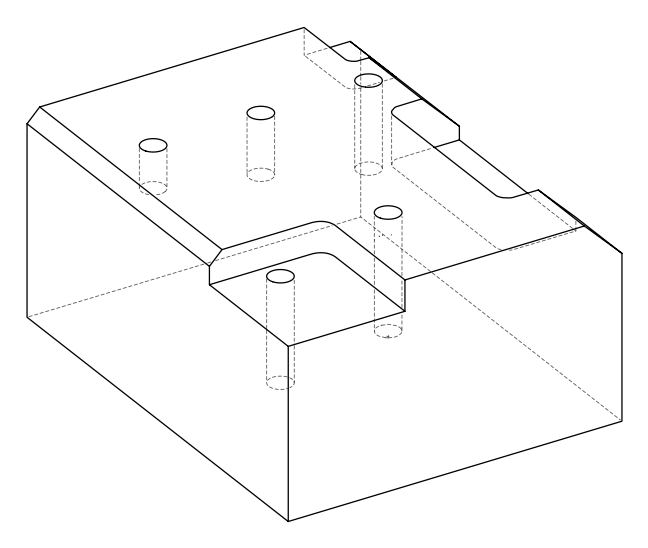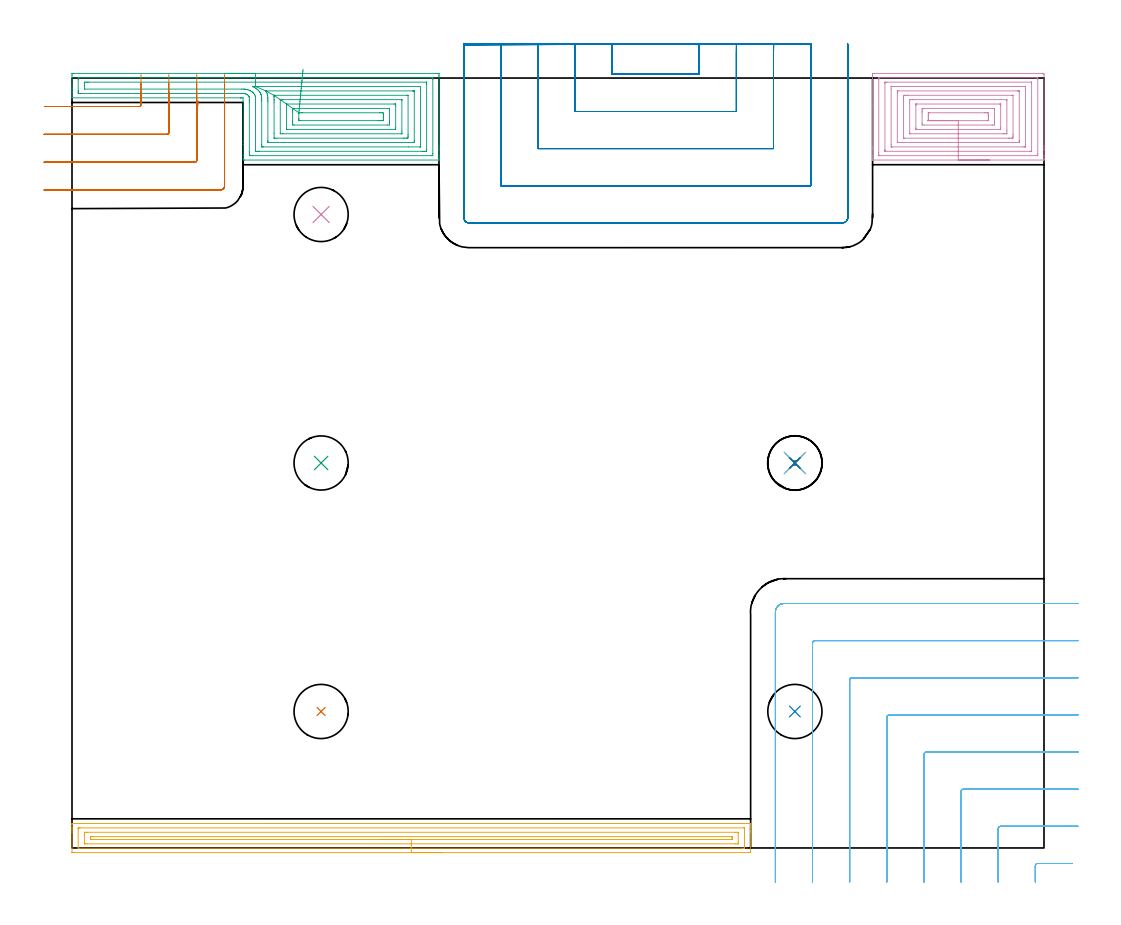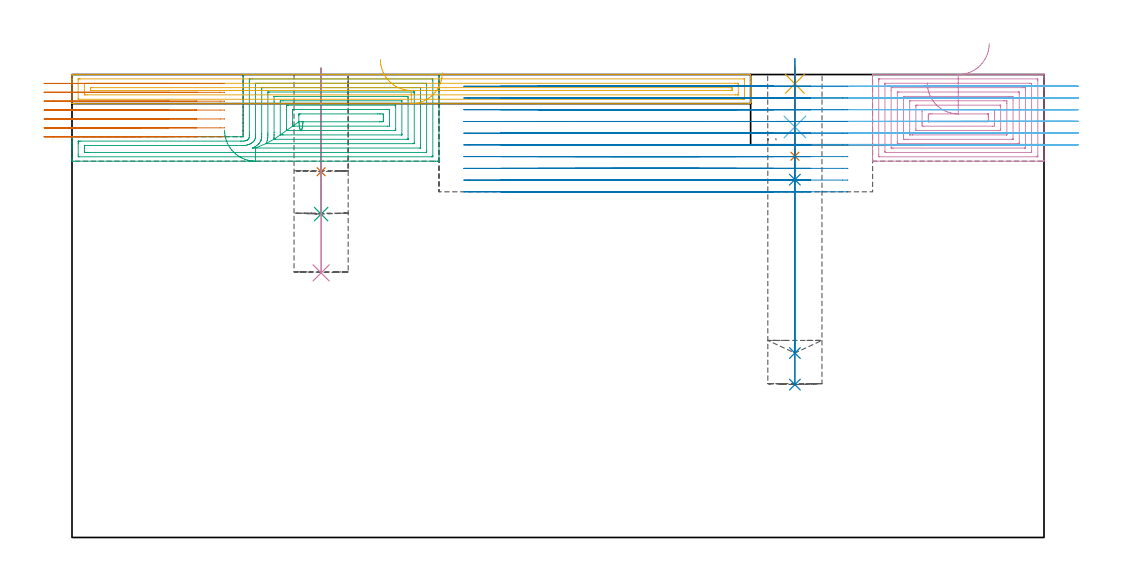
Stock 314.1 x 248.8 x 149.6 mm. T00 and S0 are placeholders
(PLAN: 14 operations, 8 tool changes, 62.7 min)
(1 INDEXABLE_INSERT_DRILL_BLIND_HOLE_FROM_SOLID | STEP1POCKET | NXT0302_006 | 0.14 min | 7493 mm3)
(2 INDEXABLE_INSERT_DRILL_BLIND_HOLE_FROM_SOLID_1 | STEP1POCKET_1 | NXT0302_006 | 0.32 min | 24024 mm3)
(3 INDEXABLE_INSERT_DRILL_BLIND_HOLE_FROM_SOLID_2 | STEP1POCKET_2 | NXT0302_006 | 0.19 min | 10787 mm3)
(4 INDEXABLE_INSERT_DRILL_BLIND_HOLE_FROM_SOLID_3 | STEP1POCKET_4 | NXT0302_006 | 0.27 min | 15350 mm3)
(5 SPOT_DRILL | STEP1POCKET_3 | NXT0321_9005460120000 | 0.05 min | 182 mm3)
(6 DRILL_BLIND_HOLE_INTO_CENTER | STEP1POCKET_3 | NXT0301_084 | 0.08 min | 1388 mm3)
(7 DRILL_TO_ENLARGE_BLIND_HOLE | STEP1POCKET_3 | UGT0301_246 | 0.12 min | 3987 mm3)
(8 GUN_DRILL_BLIND_HOLE | STEP1POCKET_3 | UGT0307_014 | 0.54 min | 15468 mm3)
(9 AREA_MILL | FG_CHAMFER_SURFACE | UGT0205_001 | 6.91 min | 46569 mm3)
(10 AREA_MILL_1 | FG_CHAMFER_SURFACE_1 | UGT0205_001 | 4.91 min | 25039 mm3)
(11 AREA_MILL_2 | FG_CHAMFER_SURFACE_2 | UGT0205_001 | 7.21 min | 9938 mm3)
(12 MILL_CORNER_NOTCH_RECTANGULAR | CORNER_NOTCH_RECTANGULAR | NXT0201_012 | Follow Part, ap 4, ae 75% | 11.06 min | 180958 mm3)
(13 MILL_CORNER_NOTCH_RECTANGULAR_1 | CORNER_NOTCH_RECTANGULAR_1 | NXT0201_011 | Follow Part, ap 3, ae 75% | 3.72 min | 29968 mm3)
(14 MILL_SLOT | SLOT_PARTIAL_RECTANGULAR | NXT0201_012 | Follow Part, ap 4, ae 75% | 27.19 min | 282816 mm3)
(TOOL NXT0302_006 | Index. Insert Drill 17.5mm [880-D1750L25-05] | D17.5 PA176 FL88 Z2)
(TOOL NXT0321_9005460120000 | NC Spot Drill, 142deg, 12mm, Carbide, Uncoated | D12 PA142 FL30 Z2)
(TOOL NXT0301_084 | Carbide Drill 11.3mm [860.1-1130-034A1-MM 2214] | D11.3 PA140 FL55 Z2)
(TOOL UGT0301_246 | Twist Drill 17.6 mm | D17.6 PA118 FL130 Z2)
(TOOL UGT0307_014 | Gun Drill 17.5 mm | D17.5 PA130 FL24 Z1)
(TOOL UGT0205_001 | Chamfer Mill 20 x 3 x 45 deg. | D20 FL50 Z2)
(TOOL NXT0201_012 | ENDMILL 16mm [2P460-1600-NA 1630] | D16 FL38 Z6)
(TOOL NXT0201_011 | ENDMILL 12mm [2P460-1200-NA 1630] | D12 FL38 Z6)
(OP 1 INDEXABLE_INSERT_DRILL_BLIND_HOLE_FROM_SOLID)
G17 G21 G94 G90
T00 M6
G54
G17 G0 G90 X80.5 Y44.1 S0 M3
G43 Z159.6 H1
G94 G81 G98 Z118.2 F250. R151.6
G80
M5
M2
(OP 2 INDEXABLE_INSERT_DRILL_BLIND_HOLE_FROM_SOLID_1)
G17 G21 G94 G90
T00 M6
G54
G17 G0 G90 X233.6 Y44.1 S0 M3
G43 Z159.6 H1
G94 G81 G98 Z49.4 F250. R128.9
G80
M5
M2
(OP 3 INDEXABLE_INSERT_DRILL_BLIND_HOLE_FROM_SOLID_2)
G17 G21 G94 G90
T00 M6
G54
G17 G0 G90 X80.5 Y124.4 S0 M3
G43 Z159.6 H1
G94 G81 G98 Z104.5 F250. R151.6
G80
M5
M2
(OP 4 INDEXABLE_INSERT_DRILL_BLIND_HOLE_FROM_SOLID_3)
G17 G21 G94 G90
T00 M6
G54
G17 G0 G90 X80.5 Y204.7 S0 M3
G43 Z159.6 H1
G94 G81 G98 Z85.5 F250. R151.6
G80
M5
M2
(OP 5 SPOT_DRILL)
G17 G21 G94 G90
T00 M6
G54
G17 G0 G90 X233.6 Y124.4 S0 M3
G43 Z159.6 H0
G94 G81 G98 Z146.6 F250. R152.6
G80
M5
M2
(OP 6 DRILL_BLIND_HOLE_INTO_CENTER)
G17 G21 G94 G90
T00 M6
G54
G17 G0 G90 X233.6 Y124.4 S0 M3
G43 Z159.6 H1
G94 G81 G98 Z132.65 F250. R151.6
G80
M5
M2
(OP 7 DRILL_TO_ENLARGE_BLIND_HOLE)
G17 G21 G94 G90
T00 M6
G54
G17 G0 G90 X233.6 Y124.4 S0 M3
G43 Z159.6 H0
G94 G81 G98 Z123.2 F250. R151.6
G80
M5
M2
(OP 8 GUN_DRILL_BLIND_HOLE)
G17 G21 G94 G90
T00 M6
G54
G17 G0 G90 X233.6 Y124.4 M8
G43 Z159.6 H0
Z154.708
S716 M3
G94 G1 Z115.627 F125. M26
G4 X.084
Z59.6 F250.
G4 X.084
G0 Z59.7
M5
M9
Z154.708
Z159.6
M2
(OP 9 AREA_MILL)
G17 G21 G94 G90
T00 M6
G54
G17 G0 G90 X49.3 Y250.3 S1061 M3
G43 Z159.6 H0
Z131.6
G94 G1 X49.338 Z130.728 F250.
X49.452 Z129.864
X49.641 Z129.012
X49.903 Z128.18
X50.237 Z127.374
X50.64 Z126.6
X51.108 Z125.864
X51.64 Z125.172
X52.229 Z124.529
X52.872 Z123.94
X53.564 Z123.409
X54.3 Z122.94
X55.074 Z122.537
X55.88 Z122.203
X56.712 Z121.941
X57.564 Z121.752
X58.428 Z121.638
X59.3 Z121.6
X117.424 Y250.299 Z121.601
X118.031 Y250.297 Z121.603
X118.593 Y250.291 Z121.606
X118.597 Y250.259 Z121.638
X118.599 Y249.691 Z122.206
X118.6 Y249.12 Z122.777
Y227.051 Z144.844
Y226.48 Z145.414
Y225.837 Z146.061
Y225.587 Z146.31
Y223.802 Z148.093
Y223.303 Z148.595
Y222.909 Z148.99
Y222.64 Z149.259
X118.593 Y222.343 Z149.549
X118.59 Y222.303 Z149.589
X118.476 Y222.3 Z149.6
X55.741
X55.31 Y222.307 Z149.593
X55.3 Y222.909 Z148.991
Y223.793 Z148.107
Y227.364 Z144.536
Y228.265 Z143.628
Y242.398 Z129.498
X54.851 Y242.399
X54.605 Y242.389 Z129.488
X54.504 Y242.39
X54.413 Y242.4 Z129.5
X0.124
X0.01 Y242.403 Z129.489
X0. Y242.483 Z129.415
Y243.048 Z128.851
Y243.836 Z128.063
Y244.334 Z127.561
Y244.584 Z127.313
Y245.227 Z126.67
Y245.476 Z126.421
Y246.12 Z125.774
X0.001 Y249.691 Z122.205
X0.003 Y250.259 Z121.638
X0.007 Y250.291 Z121.605
X0.569 Y250.3 Z121.6
X59.3
Y248.886 Z123.014
X116.251 Y248.885 Z123.015
X116.338 Y248.884 Z123.016
X116.512 Y248.879 Z123.021
X116.591 Y248.872 Z123.028
X116.594 Y248.848 Z123.052
X116.596 Y248.798 Z123.102
X116.6 Y248.448 Z123.452
X116.599 Y224.346 Z147.554
X116.592 Y223.802 Z148.098
X116.59 Y223.721 Z148.179
X116.426 Y223.717 Z148.183
X116.338 Y223.715 Z148.185
X58.41 Y223.714 Z148.186
X57.606 Y223.715 Z148.185
X57.52 Y223.717 Z148.183
X57.434 Y223.721 Z148.179
X57.31 Y223.734 Z148.166
X57.307 Y223.802 Z148.098
X57.302 Y224.021 Z147.879
X57.3 Y224.695 Z147.205
Y224.916 Z146.984
Y240.985 Z130.915
X57.299 Y241.656 Z130.244
X57.297 Y241.88 Z130.02
X57.279 Y242.549 Z129.351
X57.251 Y242.678 Z129.222
X57.163 Y242.908 Z128.992
X57.067 Y243.048 Z128.852
X56.934 Y243.203 Z128.697
X56.708 Y243.394 Z128.506
X56.65 Y243.442 Z128.458
X56.63 Y243.455 Z128.445
X56.596 Y243.476 Z128.424
X56.254 Y243.635 Z128.265
X56.048 Y243.704 Z128.196
X55.741 Y243.772 Z128.128
X55.377 Y243.806 Z128.094
X54.851 Y243.811 Z128.089
X54.48 Y243.814 Z128.086
X2.867
X2.349 Y243.816 Z128.084
X2.176 Y243.818 Z128.082
X2.04 Y243.821 Z128.079
X2.01 Y243.828 Z128.072
X2.006 Y243.885 Z128.015
X2.003 Y243.984 Z127.916
X2.001 Y244.334 Z127.566
X2. Y244.684 Z127.216
X2.001 Y248.254 Z123.646
X2.008 Y248.798 Z123.102
X2.01 Y248.879 Z123.021
X2.174 Y248.883 Z123.017
X2.262 Y248.885 Z123.015
X59.3 Y248.886 Z123.014
Y247.471 Z124.429
X114.471
X114.537 Y247.47 Z124.43
X114.576 Y247.467 Z124.433
X114.589 Y247.466 Z124.434
X114.592 Y247.4 Z124.5
X114.598 Y247.142 Z124.758
X114.6 Y247.013 Z124.887
Y246.884 Z125.016
X114.599 Y225.587 Z146.313
X114.598 Y225.46 Z146.44
X114.59 Y225.33 Z146.57
X114.576 Y225.135 Z146.765
X114.471 Y225.134 Z146.766
X114.037 Y225.13 Z146.77
X113.582 Y225.129 Z146.771
X113.149 Y225.128 Z146.772
X60.647 Y225.129 Z146.771
X60.19
X59.755 Y225.131 Z146.769
X59.3 Y225.135 Z146.765
Y241.881 Z130.019
X59.288 Y242.549 Z129.351
Y242.561 Z129.339
X59.247 Y242.804 Z129.096
X59.181 Y243.049 Z128.851
X59.008 Y243.442 Z128.458
X58.761 Y243.799 Z128.101
X58.588 Y243.998 Z127.902
X58.41 Y244.161 Z127.739
X58.203 Y244.334 Z127.566
X57.985 Y244.487 Z127.413
X57.788 Y244.604 Z127.296
X57.52 Y244.736 Z127.164
X57.25 Y244.861 Z127.039
X56.86 Y244.997 Z126.903
X56.63 Y245.057 Z126.843
X56.221 Y245.145 Z126.755
X55.765 Y245.202 Z126.698
X55.741 Y245.204 Z126.696
X55.417 Y245.227 Z126.673
X54.851 Y245.228 Z126.672
X4.127 Y245.229 Z126.671
X4.01 Y245.291 Z126.609
X4.004 Y245.352 Z126.548
X4. Y246.12 Z125.78
Y246.249 Z125.651
X4.001 Y247.013 Z124.887
X4.002 Y247.14 Z124.76
X4.009 Y247.27 Z124.63
X4.024 Y247.465 Z124.435
X4.129 Y247.466 Z124.434
X4.562 Y247.47 Z124.43
X5.018 Y247.471 Z124.429
X5.451 Y247.472 Z124.428
X59.3 Y247.471 Z124.429
Y246.057 Z125.843
X112.435
X112.53 Y246.055 Z125.845
X112.576 Y246.052 Z125.848
X112.59 Y246.05 Z125.85
X112.6 Y245.227 Z126.673
Y227.373 Z144.527
X112.595 Y226.577 Z145.323
X112.59 Y226.552 Z145.348
X112.575 Y226.549 Z145.351
X112.526 Y226.546 Z145.354
X112.422 Y226.544 Z145.356
X108.687 Y226.543 Z145.357
X61.907
X61.538 Y226.545 Z145.355
X61.354 Y226.548 Z145.352
X61.316 Y226.549 Z145.351
X61.31 Y226.578 Z145.322
X61.307 Y226.635 Z145.265
X61.3 Y227.151 Z144.749
X61.299 Y241.436 Z130.464
X61.297 Y241.656 Z130.244
X61.288 Y242.34 Z129.56
X61.279 Y242.549 Z129.351
X61.242 Y242.908 Z128.992
X61.129 Y243.393 Z128.507
X61.11 Y243.442 Z128.458
X61.08 Y243.516 Z128.384
X60.916 Y243.866 Z128.034
X60.803 Y244.064 Z127.836
X60.617 Y244.334 Z127.566
X60.43 Y244.58 Z127.32
X60.19 Y244.846 Z127.054
X59.754 Y245.227 Z126.673
X59.3 Y245.553 Z126.347
X59.008 Y245.725 Z126.175
X58.593 Y245.937 Z125.963
X58.449 Y246.005 Z125.895
X58.41 Y246.024 Z125.876
X58.368 Y246.046 Z125.854
X58.41 Y246.051 Z125.849
X58.475 Y246.054 Z125.846
X59.3 Y246.057 Z125.843
X62.661 Y244.638 Z127.262
X62.669 Y244.64 Z127.26
X62.706 Y244.641 Z127.259
X62.859 Y244.643 Z127.257
X110.022 Y244.642 Z127.258
X110.33 Y244.64 Z127.26
X110.534 Y244.636 Z127.264
X110.591 Y244.632 Z127.268
X110.594 Y244.598 Z127.302
X110.597 Y244.528 Z127.372
X110.599 Y244.334 Z127.566
X110.6 Y228.579 Z143.321
X110.598 Y228.265 Z143.635
X110.592 Y227.976 Z143.924
X110.59 Y227.964 Z143.936
X110.568 Y227.961 Z143.939
X110.514 Y227.958 Z143.942
X110.432 Y227.957 Z143.943
X110.33
X63.749
X63.442 Y227.959 Z143.941
X63.354 Y227.961 Z143.939
X63.31 Y227.964 Z143.936
X63.307 Y227.995 Z143.905
X63.302 Y228.115 Z143.785
X63.301 Y228.265 Z143.635
X63.3 Y228.716 Z143.184
Y241.215 Z130.685
X63.297 Y241.656 Z130.244
X63.292 Y242.115 Z129.785
X63.279 Y242.549 Z129.351
X63.229 Y243.071 Z128.829
X63.14 Y243.442 Z128.458
X63.081 Y243.673 Z128.227
X62.859 Y244.23 Z127.67
X62.686 Y244.581 Z127.319
X62.661 Y244.638 Z127.262
X65.243 Y243.223 Z128.677
X65.276 Y243.224 Z128.676
X65.36 Y243.227 Z128.673
X65.529 Y243.228 Z128.672
X65.741 Y243.229 Z128.671
X108.242 Y243.228 Z128.672
X108.456 Y243.227 Z128.673
X108.567 Y243.223 Z128.677
X108.588 Y243.222 Z128.678
X108.593 Y243.209 Z128.691
X108.596 Y243.19 Z128.71
X108.599 Y243.084 Z128.816
X108.6 Y230.585 Z141.315
X108.596 Y230.051 Z141.849
X108.591 Y229.701 Z142.199
X108.572 Y229.378 Z142.522
X108.242 Y229.374 Z142.526
X108.029 Y229.372 Z142.528
X107.352 Y229.371 Z142.529
X107.14
X66.206
X65.529 Y229.374 Z142.526
X65.311 Y229.377 Z142.523
X65.307 Y229.38 Z142.52
X65.302 Y229.386 Z142.514
X65.3 Y230.944 Z140.956
Y240.994 Z130.906
X65.297 Y241.656 Z130.244
X65.296 Y241.89 Z130.01
X65.279 Y242.549 Z129.351
X65.266 Y242.812 Z129.088
X65.243 Y243.223 Z128.677
X67.309 Y241.808 Z130.092
X68.042 Y241.814 Z130.086
X68.199
X106.515
X106.557 Y241.813 Z130.087
X106.583 Y241.81 Z130.09
X106.59 Y241.807 Z130.093
X106.593 Y241.793 Z130.107
X106.598 Y241.656 Z130.244
X106.6 Y241.519 Z130.381
Y231.699 Z140.201
X106.598 Y230.944 Z140.956
X106.595 Y230.81 Z141.09
X106.59 Y230.792 Z141.108
X106.579 Y230.79 Z141.11
X106.541 Y230.787 Z141.113
X106.463 Y230.786 Z141.114
X68.199
X67.462 Y230.79 Z141.11
X67.309 Y230.792 Z141.108
X67.301 Y230.944 Z140.956
X67.3 Y230.952 Z140.948
Y241.665 Z130.235
X67.309 Y241.808 Z130.092
X69.312 Y240.394 Z131.506
X69.33 Y240.396 Z131.504
X69.375 Y240.399 Z131.501
X69.451 Y240.4 Z131.5
X104.155
X104.494 Y240.398 Z131.502
X104.564 Y240.396 Z131.504
X104.589 Y240.394 Z131.506
X104.593 Y240.36 Z131.54
X104.596 Y240.279 Z131.621
X104.6 Y239.954 Z131.946
Y239.871 Z132.029
X104.599 Y232.729 Z139.171
X104.595 Y232.324 Z139.576
X104.59 Y232.224 Z139.676
X104.588 Y232.206 Z139.694
X104.56 Y232.204 Z139.696
X104.497 Y232.202 Z139.698
X104.32 Y232.2 Z139.7
X69.978
X69.615 Y232.201 Z139.699
X69.346 Y232.204 Z139.696
X69.319 Y232.206 Z139.694
X69.31 Y232.21 Z139.69
X69.307 Y232.231 Z139.669
X69.303 Y232.326 Z139.574
X69.3 Y232.517 Z139.383
X69.301 Y239.871 Z132.029
X69.305 Y240.211 Z131.689
X69.31 Y240.38 Z131.52
X69.312 Y240.394 Z131.506
X71.31 Y238.978 Z132.922
X71.75 Y238.986 Z132.914
X102.005
X102.59 Y238.978 Z132.922
X102.598 Y238.391 Z133.509
X102.6 Y234.819 Z137.081
X102.599 Y234.515 Z137.385
X102.597 Y233.929 Z137.971
X102.59 Y233.622 Z138.278
X102.013 Y233.614 Z138.286
X71.758
X71.31 Y233.622 Z138.278
X71.302 Y234.079 Z137.821
X71.301 Y234.515 Z137.385
X71.3 Y234.974 Z136.926
Y237.652 Z134.248
X71.301 Y238.085 Z133.815
X71.302 Y238.543 Z133.357
X71.31 Y238.978 Z132.922
X73.311 Y237.565 Z134.335
X73.349 Y237.567 Z134.333
X73.538 Y237.57 Z134.33
X74.05 Y237.572 Z134.328
X74.428
X99.344
X99.858 Y237.57 Z134.33
X100.234 Y237.565 Z134.335
X100.59 Y237.553 Z134.347
X100.595 Y237.193 Z134.707
X100.599 Y236.826 Z135.074
X100.6 Y236.3 Z135.6
Y235.933 Z135.967
X100.596 Y235.407 Z136.493
X100.593 Y235.047 Z136.853
X100.234 Y235.035 Z136.865
X99.72 Y235.03 Z136.87
X99.344 Y235.028 Z136.872
X98.832
X73.916
X73.538 Y235.029 Z136.871
X73.412 Y235.032 Z136.868
X73.32 Y235.035 Z136.865
X73.31 Y235.169 Z136.731
X73.304 Y235.407 Z136.493
X73.3 Y235.645 Z136.255
X73.301 Y237.43 Z134.47
X73.306 Y237.51 Z134.39
X73.311 Y237.565 Z134.335
X73.373 Y238.207 Z133.747
X73.44 Y238.897 Z133.217
X73.511 Y239.63 Z132.75
X73.585 Y240.402 Z132.349
X73.662 Y241.205 Z132.017
X73.742 Y242.033 Z131.757
X73.824 Y242.882 Z131.57
X73.907 Y243.743 Z131.458
X73.991 Y244.61 Z131.422
X74.075 Y245.478 Z131.462
X74.158 Y246.338 Z131.578
X74.24 Y247.186 Z131.769
X74.32 Y248.013 Z132.033
X74.397 Y248.815 Z132.369
X74.471 Y249.584 Z132.774
X74.542 Y250.315 Z133.244
X74.608 Y251.003 Z133.777
X74.67 Y251.642 Z134.368
G0 Z159.6
M5
M2
(OP 10 AREA_MILL_1)
G17 G21 G94 G90
T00 M6
G54
G17 G0 G90 X296.4 Y222.3 S1061 M3
G43 Z159.6 H0
G94 G1 X296.362 Z158.728 F250.
X296.248 Z157.864
X296.059 Z157.012
X295.797 Z156.18
X295.463 Z155.374
X295.06 Z154.6
X294.592 Z153.864
X294.061 Z153.172
X293.471 Z152.529
X292.828 Z151.94
X292.136 Z151.408
X291.4 Z150.94
X290.626 Z150.537
X289.82 Z150.203
X288.988 Z149.941
X288.137 Z149.752
X287.272 Z149.638
X286.4 Z149.6
X258.82
X258.71 Y222.303 Z149.589
X258.7 Y222.344 Z149.548
Y222.632 Z149.267
Y223.315 Z148.583
Y223.802 Z148.093
Y225.831 Z146.067
Y226.48 Z145.414
Y239.871 Z132.026
X258.701 Y249.691 Z122.206
X258.703 Y250.256 Z121.641
X258.707 Y250.291 Z121.605
X259.266 Y250.3 Z121.6
X313.534
X313.82 Y250.297 Z121.602
X314.09 Y250.291 Z121.605
X314.1 Y250.016 Z121.881
Y227.048 Z144.847
Y226.48 Z145.414
Y225.831 Z146.067
Y225.587 Z146.31
Y223.802 Z148.093
Y223.315 Z148.583
Y222.909 Z148.99
Y222.632 Z149.267
X314.093 Y222.342 Z149.55
X314.09 Y222.303 Z149.589
X313.979 Y222.3 Z149.6
X286.4
Y223.714 Z148.186
X261.045
X260.958 Y223.716 Z148.184
X260.784 Y223.721 Z148.179
X260.709 Y223.728 Z148.172
X260.705 Y223.753 Z148.147
X260.702 Y223.802 Z148.098
X260.7 Y224.148 Z147.752
Y224.695 Z147.205
Y248.251 Z123.649
X260.707 Y248.798 Z123.102
X260.71 Y248.878 Z123.022
X260.871 Y248.883 Z123.017
X260.958 Y248.885 Z123.015
X311.755 Y248.886 Z123.014
X311.842 Y248.884 Z123.016
X312.016 Y248.879 Z123.021
X312.091 Y248.872 Z123.028
X312.095 Y248.847 Z123.053
X312.098 Y248.798 Z123.102
X312.1 Y248.452 Z123.448
Y224.349 Z147.551
X312.093 Y223.802 Z148.098
X312.09 Y223.722 Z148.178
X311.929 Y223.716 Z148.184
X311.842 Y223.715 Z148.185
X286.4 Y223.714 Z148.186
Y225.128 Z146.772
X262.825 Y225.129 Z146.771
X262.76 Y225.131 Z146.769
X262.724 Y225.135 Z146.765
X262.71 Y225.144 Z146.756
X262.706 Y225.213 Z146.687
X262.701 Y225.462 Z146.438
X262.7 Y225.587 Z146.313
X262.701 Y247.137 Z124.763
X262.706 Y247.263 Z124.637
X262.72 Y247.465 Z124.435
X262.825 Y247.467 Z124.433
X263.258 Y247.471 Z124.429
X309.975
X310.04 Y247.469 Z124.431
X310.076 Y247.465 Z124.435
X310.09 Y247.456 Z124.444
X310.094 Y247.387 Z124.513
X310.099 Y247.138 Z124.762
X310.1 Y247.013 Z124.887
X310.099 Y225.463 Z146.437
X310.094 Y225.338 Z146.562
X310.08 Y225.135 Z146.765
X309.975 Y225.133 Z146.767
X309.542 Y225.129 Z146.771
X286.4 Y225.128 Z146.772
Y226.543 Z145.357
X265.051
X264.861 Y226.544 Z145.356
X264.767 Y226.546 Z145.354
X264.722 Y226.549 Z145.351
X264.71 Y226.553 Z145.347
X264.7 Y227.373 Z144.527
Y245.227 Z126.673
X264.705 Y246.019 Z125.881
X264.709 Y246.045 Z125.855
X264.721 Y246.051 Z125.849
X264.77 Y246.053 Z125.847
X264.873 Y246.056 Z125.844
X265.08 Y246.057 Z125.843
X265.494
X307.749
X307.939 Y246.056 Z125.844
X308.034 Y246.054 Z125.846
X308.079 Y246.051 Z125.849
X308.09 Y246.047 Z125.853
X308.1 Y245.227 Z126.673
Y227.373 Z144.527
X308.095 Y226.581 Z145.319
X308.091 Y226.555 Z145.345
X308.079 Y226.549 Z145.351
X308.03 Y226.547 Z145.353
X307.927 Y226.544 Z145.356
X307.72 Y226.543 Z145.357
X307.307
X286.4
Y227.957 Z143.943
X267.273 Y227.958 Z143.942
X266.965 Y227.96 Z143.94
X266.761 Y227.964 Z143.936
X266.709 Y227.97 Z143.93
X266.706 Y228.005 Z143.895
X266.703 Y228.074 Z143.826
X266.701 Y228.265 Z143.635
X266.7 Y244.016 Z127.884
X266.702 Y244.334 Z127.566
X266.708 Y244.621 Z127.279
X266.71 Y244.634 Z127.266
X266.728 Y244.637 Z127.263
X266.781 Y244.641 Z127.259
X266.863 Y244.643 Z127.257
X266.965
X305.527 Y244.642 Z127.258
X305.835 Y244.64 Z127.26
X306.039 Y244.636 Z127.264
X306.091 Y244.63 Z127.27
X306.094 Y244.595 Z127.305
X306.097 Y244.526 Z127.374
X306.099 Y244.334 Z127.566
X306.1 Y228.584 Z143.316
X306.098 Y228.265 Z143.635
X306.092 Y227.979 Z143.921
X306.09 Y227.966 Z143.934
X306.072 Y227.963 Z143.937
X306.019 Y227.959 Z143.941
X305.937 Y227.957 Z143.943
X305.835
X286.4
Y229.371 Z142.529
X269.052 Y229.372 Z142.528
X268.838 Y229.373 Z142.527
X268.731 Y229.376 Z142.524
X268.711 Y229.378 Z142.522
X268.707 Y229.391 Z142.509
X268.704 Y229.409 Z142.491
X268.701 Y229.511 Z142.389
X268.7 Y242.009 Z129.891
X268.703 Y242.549 Z129.351
X268.707 Y242.895 Z129.005
X268.723 Y243.222 Z128.678
X269.052 Y243.226 Z128.674
X269.265 Y243.228 Z128.672
X269.942 Y243.229 Z128.671
X270.154
X303.748 Y243.228 Z128.672
X303.962 Y243.227 Z128.673
X304.069 Y243.224 Z128.676
X304.089 Y243.222 Z128.678
X304.094 Y243.209 Z128.691
X304.097 Y243.191 Z128.709
X304.099 Y243.089 Z128.811
X304.1 Y230.591 Z141.309
X304.097 Y230.051 Z141.849
X304.093 Y229.705 Z142.195
X304.077 Y229.378 Z142.522
X303.748 Y229.374 Z142.526
X303.535 Y229.372 Z142.528
X302.858 Y229.371 Z142.529
X302.646
X286.4
Y230.785 Z141.115
X270.831
X270.779 Y230.786 Z141.114
X270.738 Y230.789 Z141.111
X270.717 Y230.791 Z141.109
X270.71 Y230.813 Z141.087
X270.704 Y230.944 Z140.956
X270.701 Y231.075 Z140.825
X270.7 Y240.895 Z131.005
X270.704 Y241.656 Z130.244
X270.707 Y241.781 Z130.119
X270.72 Y241.808 Z130.092
X270.753 Y241.811 Z130.089
X270.831 Y241.813 Z130.087
X271.563 Y241.815 Z130.085
X271.721
X301.969 Y241.814 Z130.086
X302.021
X302.063 Y241.811 Z130.089
X302.083 Y241.809 Z130.091
X302.09 Y241.787 Z130.113
X302.096 Y241.656 Z130.244
X302.099 Y241.525 Z130.375
X302.1 Y231.705 Z140.195
X302.096 Y230.944 Z140.956
X302.093 Y230.819 Z141.081
X302.08 Y230.792 Z141.108
X302.047 Y230.789 Z141.111
X301.969 Y230.787 Z141.113
X301.237 Y230.785 Z141.115
X301.079
X286.4
Y232.199 Z139.701
X273.138 Y232.2 Z139.7
X272.803 Y232.204 Z139.696
X272.732 Y232.206 Z139.694
X272.71 Y232.209 Z139.691
X272.707 Y232.243 Z139.657
X272.704 Y232.322 Z139.578
X272.7 Y232.639 Z139.261
Y239.871 Z132.029
X272.704 Y240.272 Z131.628
X272.708 Y240.372 Z131.528
X272.71 Y240.392 Z131.508
X272.734 Y240.394 Z131.506
X272.797 Y240.397 Z131.503
X272.973 Y240.4 Z131.5
X299.662
X299.997 Y240.396 Z131.504
X300.068 Y240.394 Z131.506
X300.09 Y240.391 Z131.509
X300.093 Y240.356 Z131.544
X300.096 Y240.278 Z131.622
X300.1 Y239.961 Z131.939
Y239.871 Z132.029
Y232.729 Z139.171
X300.096 Y232.328 Z139.572
X300.092 Y232.228 Z139.672
X300.09 Y232.208 Z139.692
X300.066 Y232.206 Z139.694
X300.003 Y232.203 Z139.697
X299.827 Y232.2 Z139.7
X286.4 Y232.199 Z139.701
Y233.614 Z138.286
X275.288
X274.71 Y233.622 Z138.278
X274.702 Y234.202 Z137.698
X274.7 Y237.774 Z134.126
X274.701 Y238.085 Z133.815
X274.703 Y238.664 Z133.236
X274.71 Y238.978 Z132.922
X275.28 Y238.986 Z132.914
X297.512
X298.09 Y238.978 Z132.922
X298.098 Y238.398 Z133.502
X298.1 Y234.826 Z137.074
X298.099 Y234.515 Z137.385
X298.097 Y233.936 Z137.964
X298.09 Y233.622 Z138.278
X297.521 Y233.614 Z138.286
X286.4
Y235.028 Z136.872
X277.948 Y235.029 Z136.871
X277.434 Y235.031 Z136.869
X277.059 Y235.035 Z136.865
X276.71 Y235.054 Z136.846
X276.705 Y235.407 Z136.493
X276.701 Y235.766 Z136.134
X276.7 Y236.3 Z135.6
Y236.66 Z135.24
X276.703 Y237.193 Z134.707
X276.707 Y237.546 Z134.354
X276.713 Y237.566 Z134.334
X276.729 Y237.568 Z134.332
X276.775 Y237.57 Z134.33
X276.87 Y237.572 Z134.328
X277.059
X294.852 Y237.571 Z134.329
X295.366 Y237.569 Z134.331
X295.741 Y237.565 Z134.335
X296.09 Y237.546 Z134.354
X296.095 Y237.193 Z134.707
X296.099 Y236.834 Z135.066
X296.1 Y236.3 Z135.6
Y235.94 Z135.96
X296.097 Y235.407 Z136.493
X296.093 Y235.054 Z136.846
X296.087 Y235.034 Z136.866
X296.071 Y235.032 Z136.868
X296.025 Y235.03 Z136.87
X295.93 Y235.028 Z136.872
X295.741
X286.4
X285.528 Z136.91
X284.664 Z137.024
X283.812 Z137.213
X282.98 Z137.475
X282.174 Z137.809
X281.4 Z138.212
X280.664 Z138.681
X279.972 Z139.212
X279.329 Z139.801
X278.74 Z140.444
X278.209 Z141.136
X277.74 Z141.872
X277.337 Z142.646
X277.003 Z143.452
X276.741 Z144.284
X276.552 Z145.136
X276.438 Z146.001
X276.4 Z146.872
G0 Z159.6
M5
M2
(OP 11 AREA_MILL_2)
G17 G21 G94 G90
T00 M6
G54
G17 G0 G90 X119.65 Y-1.5 S1061 M3
G43 Z159.6 H0
Z150.2
G94 G1 X119.612 Z149.328 F250.
X119.498 Z148.463
X119.309 Z147.612
X119.047 Z146.78
X118.713 Z145.974
X118.31 Z145.2
X117.841 Z144.464
X117.31 Z143.772
X116.721 Z143.129
X116.078 Z142.54
X115.386 Z142.008
X114.65 Z141.54
X113.876 Z141.137
X113.07 Z140.803
X112.238 Z140.541
X111.386 Z140.352
X110.522 Z140.238
X109.65 Z140.2
X0.622
X0.065 Y-1.494 Z140.204
X0.01 Y-1.492 Z140.206
X0. Y-1.43 Z140.267
Y4.946 Z146.64
Y5.476 Z147.173
Y5.819 Z147.515
Y6.349 Z148.045
Y6.692 Z148.387
Y7.637 Z149.337
X0.003 Y7.771 Z149.463
X0.01 Y7.898 Z149.589
X0.176 Y7.9 Z149.6
X219.124
X219.29 Y7.898 Z149.589
X219.297 Y7.771 Z149.463
X219.3 Y7.637 Z149.336
Y7.379 Z149.078
Y6.692 Z148.387
Y5.476 Z147.173
Y4.946 Z146.64
Y-1.166 Z140.532
X219.296 Y-1.434 Z140.263
X219.29 Y-1.492 Z140.205
X219.23 Y-1.499 Z140.199
X218.677 Y-1.5 Z140.2
X109.65
Y-0.086 Z141.614
X2.198 Y-0.085 Z141.615
X2.056 Y-0.084 Z141.616
X2.021 Y-0.082 Z141.618
X2.011 Y-0.079 Z141.621
X2.008 Y-0.071 Z141.629
X2.004 Y-0.04 Z141.66
X2. Y0.107 Z141.807
X2.001 Y6.219 Z147.919
X2.004 Y6.353 Z148.053
X2.01 Y6.459 Z148.159
X2.014 Y6.48 Z148.18
X2.027 Y6.481 Z148.181
X2.069 Y6.483 Z148.183
X2.41 Y6.485 Z148.185
X2.621 Y6.486 Z148.186
X217.102 Y6.485 Z148.185
X217.244 Y6.484 Z148.184
X217.279 Y6.481 Z148.181
X217.289 Y6.479 Z148.179
X217.292 Y6.471 Z148.171
X217.296 Y6.44 Z148.14
X217.299 Y6.292 Z147.992
Y0.181 Z141.881
X217.296 Y0.047 Z141.747
X217.29 Y-0.059 Z141.641
X217.286 Y-0.08 Z141.62
X217.273 Y-0.081 Z141.619
X217.231 Y-0.083 Z141.617
X216.89 Y-0.085 Z141.615
X216.679 Y-0.086 Z141.614
X109.65
Y1.328 Z143.028
X5.091
X4.324 Y1.33 Z143.03
X4.197 Y1.332 Z143.032
X4.07 Y1.335 Z143.035
X4.009 Y1.344 Z143.044
X4.006 Y1.39 Z143.09
X4.003 Y1.454 Z143.154
X4. Y1.646 Z143.346
Y4.265 Z145.965
X4.004 Y4.946 Z146.646
X4.008 Y5.042 Z146.742
X4.01 Y5.061 Z146.761
X4.028 Y5.065 Z146.765
X4.072 Y5.068 Z146.768
X4.197 Y5.07 Z146.77
X4.963 Y5.071 Z146.771
X214.209
X214.976 Y5.07 Z146.77
X215.103 Y5.068 Z146.768
X215.23 Y5.064 Z146.764
X215.29 Y5.056 Z146.756
X215.294 Y5.01 Z146.71
X215.297 Y4.946 Z146.646
X215.299 Y4.754 Z146.454
X215.3 Y2.134 Z143.834
X215.296 Y1.454 Z143.154
X215.292 Y1.358 Z143.058
X215.29 Y1.339 Z143.039
X215.272 Y1.335 Z143.035
X215.228 Y1.331 Z143.031
X215.103 Y1.33 Z143.03
X214.337 Y1.328 Z143.028
X109.65
Y2.743 Z144.443
X6.099
X6.054 Y2.745 Z144.445
X6.02 Y2.749 Z144.449
X6.01 Y2.755 Z144.455
X6.007 Y2.777 Z144.477
X6. Y3.185 Z144.885
Y3.2 Z144.9
X6.008 Y3.628 Z145.328
X6.01 Y3.649 Z145.349
X6.047 Y3.652 Z145.352
X6.129 Y3.655 Z145.355
X6.254 Y3.657 Z145.357
X6.41
X213.201
X213.246 Y3.655 Z145.355
X213.28 Y3.651 Z145.351
X213.29 Y3.645 Z145.345
X213.293 Y3.623 Z145.323
X213.3 Y3.215 Z144.915
Y3.2 Z144.9
X213.292 Y2.772 Z144.472
X213.29 Y2.751 Z144.451
X213.253 Y2.748 Z144.448
X213.171 Y2.744 Z144.444
X213.046 Y2.743 Z144.443
X212.89
X109.65
X108.778 Z144.481
X107.913 Z144.595
X107.062 Z144.783
X106.23 Z145.046
X105.424 Z145.38
X104.65 Z145.782
X103.914 Z146.251
X103.222 Z146.782
X102.579 Z147.372
X101.99 Z148.015
X101.458 Z148.707
X100.99 Z149.443
X100.587 Z150.216
X100.253 Z151.022
X99.991 Z151.854
X99.802 Z152.706
X99.688 Z153.571
X99.65 Z154.443
G0 Z159.6
M5
M2
(OP 12 MILL_CORNER_NOTCH_RECTANGULAR)
G17 G21 G94 G90
T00 M6
G54
G17 G0 G90 X323.345 Y-5. S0 M3
G43 Z159.6 H1
Z145.817
G94 G1 X320.345 F250.
X312.094 F500.
G3 X311.3 Y-5.794 R0.8
G1 Y-8.
Y-11. F250.
G0 Z159.6
X325.1 Y7.
Z145.817
G1 X322.1
X300.095 F500.
G3 X299.3 Y6.205 R0.8
G1 Y-8.
Y-11. F250.
G0 Z159.6
X325.1 Y19.
Z145.817
G1 X322.1
X288.095 F500.
G3 X287.3 Y18.205 R0.8
G1 Y-8.
Y-11. F250.
G0 Z159.6
X325.1 Y31.
Z145.817
G1 X322.1
X276.095 F500.
G3 X275.3 Y30.205 R0.8
G1 Y-8.
Y-11. F250.
G0 Z159.6
X325.1 Y43.
Z145.817
G1 X322.1
X264.096 F500.
G3 X263.3 Y42.204 R0.8
G1 Y-8.
Y-11. F250.
G0 Z159.6
X325.1 Y55.
Z145.817
G1 X322.1
X252.096 F500.
G3 X251.3 Y54.204 R0.8
G1 Y-8.
Y-11. F250.
G0 Z159.6
X325.1 Y67.
Z145.817
G1 X322.1
X240.096 F500.
G3 X239.3 Y66.204 R0.8
G1 Y-8.
Y-11. F250.
G0 Z159.6
X325.1 Y79.
Z145.817
G1 X322.1
X230.1 F500.
G3 X227.3 Y76.2 R2.8
G1 Y-8.
Y-11. F250.
G0 Z159.6
X323.345 Y-5.
Z142.033
G1 X320.345
X312.094 F500.
G3 X311.3 Y-5.794 R0.8
G1 Y-8.
Y-11. F250.
G0 Z159.6
X325.1 Y7.
Z142.033
G1 X322.1
X300.095 F500.
G3 X299.3 Y6.205 R0.8
G1 Y-8.
Y-11. F250.
G0 Z159.6
X325.1 Y19.
Z142.033
G1 X322.1
X288.095 F500.
G3 X287.3 Y18.205 R0.8
G1 Y-8.
Y-11. F250.
G0 Z159.6
X325.1 Y31.
Z142.033
G1 X322.1
X276.095 F500.
G3 X275.3 Y30.205 R0.8
G1 Y-8.
Y-11. F250.
G0 Z159.6
X325.1 Y43.
Z142.033
G1 X322.1
X264.096 F500.
G3 X263.3 Y42.204 R0.8
G1 Y-8.
Y-11. F250.
G0 Z159.6
X325.1 Y55.
Z142.033
G1 X322.1
X252.096 F500.
G3 X251.3 Y54.204 R0.8
G1 Y-8.
Y-11. F250.
G0 Z159.6
X325.1 Y67.
Z142.033
G1 X322.1
X240.096 F500.
G3 X239.3 Y66.204 R0.8
G1 Y-8.
Y-11. F250.
G0 Z159.6
X325.1 Y79.
Z142.033
G1 X322.1
X230.1 F500.
G3 X227.3 Y76.2 R2.8
G1 Y-8.
Y-11. F250.
G0 Z159.6
X323.345 Y-5.
Z138.25
G1 X320.345
X312.094 F500.
G3 X311.3 Y-5.794 R0.8
G1 Y-8.
Y-11. F250.
G0 Z159.6
X325.1 Y7.
Z138.25
G1 X322.1
X300.095 F500.
G3 X299.3 Y6.205 R0.8
G1 Y-8.
Y-11. F250.
G0 Z159.6
X325.1 Y19.
Z138.25
G1 X322.1
X288.095 F500.
G3 X287.3 Y18.205 R0.8
G1 Y-8.
Y-11. F250.
G0 Z159.6
X325.1 Y31.
Z138.25
G1 X322.1
X276.095 F500.
G3 X275.3 Y30.205 R0.8
G1 Y-8.
Y-11. F250.
G0 Z159.6
X325.1 Y43.
Z138.25
G1 X322.1
X264.096 F500.
G3 X263.3 Y42.204 R0.8
G1 Y-8.
Y-11. F250.
G0 Z159.6
X325.1 Y55.
Z138.25
G1 X322.1
X252.096 F500.
G3 X251.3 Y54.204 R0.8
G1 Y-8.
Y-11. F250.
G0 Z159.6
X325.1 Y67.
Z138.25
G1 X322.1
X240.096 F500.
G3 X239.3 Y66.204 R0.8
G1 Y-8.
Y-11. F250.
G0 Z159.6
X325.1 Y79.
Z138.25
G1 X322.1
X230.1 F500.
G3 X227.3 Y76.2 R2.8
G1 Y-8.
Y-11. F250.
G0 Z159.6
X323.345 Y-5.
Z134.467
G1 X320.345
X312.094 F500.
G3 X311.3 Y-5.794 R0.8
G1 Y-8.
Y-11. F250.
G0 Z159.6
X325.1 Y7.
Z134.467
G1 X322.1
X300.095 F500.
G3 X299.3 Y6.205 R0.8
G1 Y-8.
Y-11. F250.
G0 Z159.6
X325.1 Y19.
Z134.467
G1 X322.1
X288.095 F500.
G3 X287.3 Y18.205 R0.8
G1 Y-8.
Y-11. F250.
G0 Z159.6
X325.1 Y31.
Z134.467
G1 X322.1
X276.095 F500.
G3 X275.3 Y30.205 R0.8
G1 Y-8.
Y-11. F250.
G0 Z159.6
X325.1 Y43.
Z134.467
G1 X322.1
X264.096 F500.
G3 X263.3 Y42.204 R0.8
G1 Y-8.
Y-11. F250.
G0 Z159.6
X325.1 Y55.
Z134.467
G1 X322.1
X252.096 F500.
G3 X251.3 Y54.204 R0.8
G1 Y-8.
Y-11. F250.
G0 Z159.6
X325.1 Y67.
Z134.467
G1 X322.1
X240.096 F500.
G3 X239.3 Y66.204 R0.8
G1 Y-8.
Y-11. F250.
G0 Z159.6
X325.1 Y79.
Z134.467
G1 X322.1
X230.1 F500.
G3 X227.3 Y76.2 R2.8
G1 Y-8.
Y-11. F250.
G0 Z159.6
X323.345 Y-5.
Z130.683
G1 X320.345
X312.094 F500.
G3 X311.3 Y-5.794 R0.8
G1 Y-8.
Y-11. F250.
G0 Z159.6
X325.1 Y7.
Z130.683
G1 X322.1
X300.095 F500.
G3 X299.3 Y6.205 R0.8
G1 Y-8.
Y-11. F250.
G0 Z159.6
X325.1 Y19.
Z130.683
G1 X322.1
X288.095 F500.
G3 X287.3 Y18.205 R0.8
G1 Y-8.
Y-11. F250.
G0 Z159.6
X325.1 Y31.
Z130.683
G1 X322.1
X276.095 F500.
G3 X275.3 Y30.205 R0.8
G1 Y-8.
Y-11. F250.
G0 Z159.6
X325.1 Y43.
Z130.683
G1 X322.1
X264.096 F500.
G3 X263.3 Y42.204 R0.8
G1 Y-8.
Y-11. F250.
G0 Z159.6
X325.1 Y55.
Z130.683
G1 X322.1
X252.096 F500.
G3 X251.3 Y54.204 R0.8
G1 Y-8.
Y-11. F250.
G0 Z159.6
X325.1 Y67.
Z130.683
G1 X322.1
X240.096 F500.
G3 X239.3 Y66.204 R0.8
G1 Y-8.
Y-11. F250.
G0 Z159.6
X325.1 Y79.
Z130.683
G1 X322.1
X230.1 F500.
G3 X227.3 Y76.2 R2.8
G1 Y-8.
Y-11. F250.
G0 Z159.6
X323.345 Y-5.
Z126.9
G1 X320.345
X312.094 F500.
G3 X311.3 Y-5.794 R0.8
G1 Y-8.
Y-11. F250.
G0 Z159.6
X325.1 Y7.
Z126.9
G1 X322.1
X300.095 F500.
G3 X299.3 Y6.205 R0.8
G1 Y-8.
Y-11. F250.
G0 Z159.6
X325.1 Y19.
Z126.9
G1 X322.1
X288.095 F500.
G3 X287.3 Y18.205 R0.8
G1 Y-8.
Y-11. F250.
G0 Z159.6
X325.1 Y31.
Z126.9
G1 X322.1
X276.095 F500.
G3 X275.3 Y30.205 R0.8
G1 Y-8.
Y-11. F250.
G0 Z159.6
X325.1 Y43.
Z126.9
G1 X322.1
X264.096 F500.
G3 X263.3 Y42.204 R0.8
G1 Y-8.
Y-11. F250.
G0 Z159.6
X325.1 Y55.
Z126.9
G1 X322.1
X252.096 F500.
G3 X251.3 Y54.204 R0.8
G1 Y-8.
Y-11. F250.
G0 Z159.6
X325.1 Y67.
Z126.9
G1 X322.1
X240.096 F500.
G3 X239.3 Y66.204 R0.8
G1 Y-8.
Y-11. F250.
G0 Z159.6
X325.1 Y79.
Z126.9
G1 X322.1
X230.1 F500.
G3 X227.3 Y76.2 R2.8
G1 Y-8.
Y-11. F250.
G0 Z159.6
M5
M2
(OP 13 MILL_CORNER_NOTCH_RECTANGULAR_1)
G17 G21 G94 G90
T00 M6
G54
G17 G0 G90 X-9. Y230.6 S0 M3
G43 Z159.6 H1
Z146.728
G94 G1 X-6. F250.
X30.703 F500.
G3 X31.3 Y231.197 R0.6
G1 Y236.936
G2 X31.36 Y238.4 R18.
G1 X31.604 Y241.39 F250.
G0 Z159.6
X-9. Y221.6
Z146.728
G1 X-6.
X39.703 F500.
G3 X40.3 Y222.197 R0.6
G1 Y236.936
G2 X40.42 Y238.4 R9.
G1 X40.908 Y241.36 F250.
G0 Z159.6
X-9. Y212.6
Z146.728
G1 X-6.
X47.9 F500.
G3 X49.3 Y214. R1.4
G1 Y236.936
Y239.936 F250.
G0 Z159.6
X-9. Y230.6
Z143.857
G1 X-6.
X30.703 F500.
G3 X31.3 Y231.197 R0.6
G1 Y237.531
G2 X31.321 Y238.4 R18.
G1 X31.466 Y241.397 F250.
G0 Z159.6
X-9. Y221.6
Z143.857
G1 X-6.
X39.703 F500.
G3 X40.3 Y222.197 R0.6
G1 Y237.531
G2 X40.342 Y238.4 R9.
G1 X40.632 Y241.386 F250.
G0 Z159.6
X-9. Y212.6
Z143.857
G1 X-6.
X47.9 F500.
G3 X49.3 Y214. R1.4
G1 Y237.531
Y240.531 F250.
G0 Z159.6
X-9. Y230.6
Z140.986
G1 X-6.
X30.703 F500.
G3 X31.3 Y231.197 R0.6
G1 Y238.293
Y238.4
X31.318 Y241.4 F250.
G0 Z159.6
X-9. Y221.6
Z140.986
G1 X-6.
X39.703 F500.
G3 X40.3 Y222.197 R0.6
G1 Y238.293
X40.301 Y238.4
X40.336 Y241.4 F250.
G0 Z159.6
X-9. Y212.6
Z140.986
G1 X-6.
X47.9 F500.
G3 X49.3 Y214. R1.4
G1 Y238.293
Y241.293 F250.
G0 Z159.6
X-9. Y230.6
Z138.114
G1 X-6.
X30.703 F500.
G3 X31.3 Y231.197 R0.6
G1 Y238.4
Y241.4 F250.
G0 Z159.6
X-9. Y221.6
Z138.114
G1 X-6.
X39.703 F500.
G3 X40.3 Y222.197 R0.6
G1 Y238.4
Y241.4 F250.
G0 Z159.6
X-9. Y212.6
Z138.114
G1 X-6.
X47.9 F500.
G3 X49.3 Y214. R1.4
G1 Y238.4
Y241.4 F250.
G0 Z159.6
X-7.032 Y239.6
Z135.243
G1 X-4.032
X21.704 F500.
G3 X22.3 Y240.197 R0.6
G1 Y241.157
Y244.157 F250.
G0 Z159.6
X-9. Y230.6
Z135.243
G1 X-6.
X30.703 F500.
G3 X31.3 Y231.197 R0.6
G1 Y241.157
Y244.157 F250.
G0 Z159.6
X-9. Y221.6
Z135.243
G1 X-6.
X39.703 F500.
G3 X40.3 Y222.197 R0.6
G1 Y241.157
Y244.157 F250.
G0 Z159.6
X-9. Y212.6
Z135.243
G1 X-6.
X47.9 F500.
G3 X49.3 Y214. R1.4
G1 Y241.157
Y244.157 F250.
G0 Z159.6
X-8.791 Y239.6
Z132.371
G1 X-5.791
X21.704 F500.
G3 X22.3 Y240.197 R0.6
G1 Y244.029
Y247.029 F250.
G0 Z159.6
X-9. Y230.6
Z132.371
G1 X-6.
X30.703 F500.
G3 X31.3 Y231.197 R0.6
G1 Y244.029
Y247.029 F250.
G0 Z159.6
X-9. Y221.6
Z132.371
G1 X-6.
X39.703 F500.
G3 X40.3 Y222.197 R0.6
G1 Y244.029
Y247.029 F250.
G0 Z159.6
X-9. Y212.6
Z132.371
G1 X-6.
X47.9 F500.
G3 X49.3 Y214. R1.4
G1 Y244.029
Y247.029 F250.
G0 Z159.6
X-9. Y239.6
Z129.5
G1 X-6.
X21.704 F500.
G3 X22.3 Y240.196 R0.6
G1 Y246.899
Y249.899 F250.
G0 Z159.6
X-9. Y230.6
Z129.5
G1 X-6.
X30.703 F500.
G3 X31.3 Y231.197 R0.6
G1 Y246.899
Y249.899 F250.
G0 Z159.6
X-9. Y221.6
Z129.5
G1 X-6.
X39.703 F500.
G3 X40.3 Y222.197 R0.6
G1 Y246.899
Y249.899 F250.
G0 Z159.6
X-9. Y212.6
Z129.5
G1 X-6.
X47.9 F500.
G3 X49.3 Y214. R1.4
G1 Y246.899
Y249.899 F250.
G0 Z159.6
M5
M2
(OP 14 MILL_SLOT)
G17 G21 G94 G90
T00 M6
G54
G17 G0 G90 X174.583 Y259.8 S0 M3
G43 Z159.6 H1
Z145.81
G94 G1 X174.599 Y256.8 F250.
X174.6 Y256.546 F500.
Y250.
X202.7
Y256.546
X202.701 Y256.8
X202.717 Y259.8 F250.
X162.578
X162.599 Y256.8
X162.6 Y256.546 F500.
Y238.
X214.7
Y256.546
X214.701 Y256.8
X214.722 Y259.8 F250.
X150.567
X150.599 Y256.8
G2 X150.6 Y256.546 R24. F500.
G1 Y226.
X226.7
Y256.546
G2 X226.701 Y256.8 R24.
G1 X226.733 Y259.8 F250.
X138.534 Y259.799
X138.597 Y256.8
G2 X138.6 Y256.546 R12. F500.
G1 Y214.
X238.7
Y256.546
G2 X238.703 Y256.8 R12.
G1 X238.766 Y259.799 F250.
X126.6 Y259.546
Y256.546
Y203.7 F500.
G3 X128.3 Y202. R1.7
G1 X249.
G3 X250.7 Y203.7 R1.7
G1 Y256.546
Y259.546 F250.
G0 X174.583 Y259.8 Z142.02
G1 X174.599 Y256.8
X174.6 Y256.546 F500.
Y250.
X202.7
Y256.546
X202.701 Y256.8
X202.717 Y259.8 F250.
X162.578
X162.599 Y256.8
X162.6 Y256.546 F500.
Y238.
X214.7
Y256.546
X214.701 Y256.8
X214.722 Y259.8 F250.
X150.567
X150.599 Y256.8
G2 X150.6 Y256.546 R24. F500.
G1 Y226.
X226.7
Y256.546
G2 X226.701 Y256.8 R24.
G1 X226.733 Y259.8 F250.
X138.534 Y259.799
X138.597 Y256.8
G2 X138.6 Y256.546 R12. F500.
G1 Y214.
X238.7
Y256.546
G2 X238.703 Y256.8 R12.
G1 X238.766 Y259.799 F250.
X126.6 Y259.546
Y256.546
Y203.7 F500.
G3 X128.3 Y202. R1.7
G1 X249.
G3 X250.7 Y203.7 R1.7
G1 Y256.546
Y259.546 F250.
G0 X174.583 Y259.8 Z138.23
G1 X174.599 Y256.8
X174.6 Y256.546 F500.
Y250.
X202.7
Y256.546
X202.701 Y256.8
X202.717 Y259.8 F250.
X162.578
X162.599 Y256.8
X162.6 Y256.546 F500.
Y238.
X214.7
Y256.546
X214.701 Y256.8
X214.722 Y259.8 F250.
X150.567
X150.599 Y256.8
G2 X150.6 Y256.546 R24. F500.
G1 Y226.
X226.7
Y256.546
G2 X226.701 Y256.8 R24.
G1 X226.733 Y259.8 F250.
X138.534 Y259.799
X138.597 Y256.8
G2 X138.6 Y256.546 R12. F500.
G1 Y214.
X238.7
Y256.546
G2 X238.703 Y256.8 R12.
G1 X238.766 Y259.799 F250.
X126.6 Y259.546
Y256.546
Y203.7 F500.
G3 X128.3 Y202. R1.7
G1 X249.
G3 X250.7 Y203.7 R1.7
G1 Y256.546
Y259.546 F250.
G0 X174.583 Y259.8 Z134.44
G1 X174.599 Y256.8
X174.6 Y256.546 F500.
Y250.
X202.7
Y256.546
X202.701 Y256.8
X202.717 Y259.8 F250.
X162.578
X162.599 Y256.8
X162.6 Y256.546 F500.
Y238.
X214.7
Y256.546
X214.701 Y256.8
X214.722 Y259.8 F250.
X150.567
X150.599 Y256.8
G2 X150.6 Y256.546 R24. F500.
G1 Y226.
X226.7
Y256.546
G2 X226.701 Y256.8 R24.
G1 X226.733 Y259.8 F250.
X138.534 Y259.799
X138.597 Y256.8
G2 X138.6 Y256.546 R12. F500.
G1 Y214.
X238.7
Y256.546
G2 X238.703 Y256.8 R12.
G1 X238.766 Y259.799 F250.
X126.6 Y259.546
Y256.546
Y203.7 F500.
G3 X128.3 Y202. R1.7
G1 X249.
G3 X250.7 Y203.7 R1.7
G1 Y256.546
Y259.546 F250.
G0 X174.584 Y259.8 Z130.65
G1 X174.599 Y256.8
X174.6 Y256.555 F500.
Y250.
X202.7
Y256.556
X202.701 Y256.8
X202.716 Y259.8 F250.
X162.579
X162.599 Y256.8
X162.6 Y256.555 F500.
Y238.
X214.7
Y256.556
X214.701 Y256.8
X214.721 Y259.8 F250.
X150.568
X150.599 Y256.8
G2 X150.6 Y256.555 R24. F500.
G1 Y226.
X226.7
Y256.556
G2 X226.701 Y256.8 R24.
G1 X226.732 Y259.8 F250.
X138.536 Y259.799
X138.597 Y256.8
G2 X138.6 Y256.555 R12. F500.
G1 Y214.
X238.7
Y256.556
G2 X238.702 Y256.8 R12.
G1 X238.764 Y259.799 F250.
X126.6 Y259.555
Y256.555
Y203.7 F500.
G3 X128.3 Y202. R1.7
G1 X249.
G3 X250.7 Y203.7 R1.7
G1 Y256.556
Y259.556 F250.
G0 X174.6 Y259.8 Z126.86
G1 Y256.8
Y250. F500.
X202.7
Y256.8
Y259.8 F250.
X162.6
Y256.8
Y238. F500.
X214.7
Y256.8
Y259.8 F250.
X150.6
Y256.8
Y226. F500.
X226.7
Y256.8
Y259.8 F250.
X138.6
Y256.8
Y214. F500.
X238.7
Y256.8
Y259.8 F250.
X126.6
Y256.8
Y203.7 F500.
G3 X128.3 Y202. R1.7
G1 X249.
G3 X250.7 Y203.7 R1.7
G1 Y256.8
Y259.8 F250.
G0 X174.6 Z123.07
G1 Y256.8
Y250. F500.
X202.7
Y256.8
Y259.8 F250.
X162.6
Y256.8
Y238. F500.
X214.7
Y256.8
Y259.8 F250.
X150.6
Y256.8
Y226. F500.
X226.7
Y256.8
Y259.8 F250.
X138.6
Y256.8
Y214. F500.
X238.7
Y256.8
Y259.8 F250.
X126.6
Y256.8
Y203.7 F500.
G3 X128.3 Y202. R1.7
G1 X249.
G3 X250.7 Y203.7 R1.7
G1 Y256.8
Y259.8 F250.
G0 X174.6 Z119.28
G1 Y256.8
Y250. F500.
X202.7
Y256.8
Y259.8 F250.
X162.6
Y256.8
Y238. F500.
X214.7
Y256.8
Y259.8 F250.
X150.6
Y256.8
Y226. F500.
X226.7
Y256.8
Y259.8 F250.
X138.6
Y256.8
Y214. F500.
X238.7
Y256.8
Y259.8 F250.
X126.6
Y256.8
Y203.7 F500.
G3 X128.3 Y202. R1.7
G1 X249.
G3 X250.7 Y203.7 R1.7
G1 Y256.8
Y259.8 F250.
G0 X174.6 Z115.49
G1 Y256.8
Y250. F500.
X202.7
Y256.8
Y259.8 F250.
X162.6
Y256.8
Y238. F500.
X214.7
Y256.8
Y259.8 F250.
X150.6
Y256.8
Y226. F500.
X226.7
Y256.8
Y259.8 F250.
X138.6
Y256.8
Y214. F500.
X238.7
Y256.8
Y259.8 F250.
X126.6
Y256.8
Y203.7 F500.
G3 X128.3 Y202. R1.7
G1 X249.
G3 X250.7 Y203.7 R1.7
G1 Y256.8
Y259.8 F250.
G0 X174.6 Z111.7
G1 Y256.8
Y250. F500.
X202.7
Y256.8
Y259.8 F250.
X162.6
Y256.8
Y238. F500.
X214.7
Y256.8
Y259.8 F250.
X150.6
Y256.8
Y226. F500.
X226.7
Y256.8
Y259.8 F250.
X138.6
Y256.8
Y214. F500.
X238.7
Y256.8
Y259.8 F250.
X126.6
Y256.8
Y203.7 F500.
G3 X128.3 Y202. R1.7
G1 X249.
G3 X250.7 Y203.7 R1.7
G1 Y256.8
Y259.8 F250.
G0 Z159.6
M5
M2
